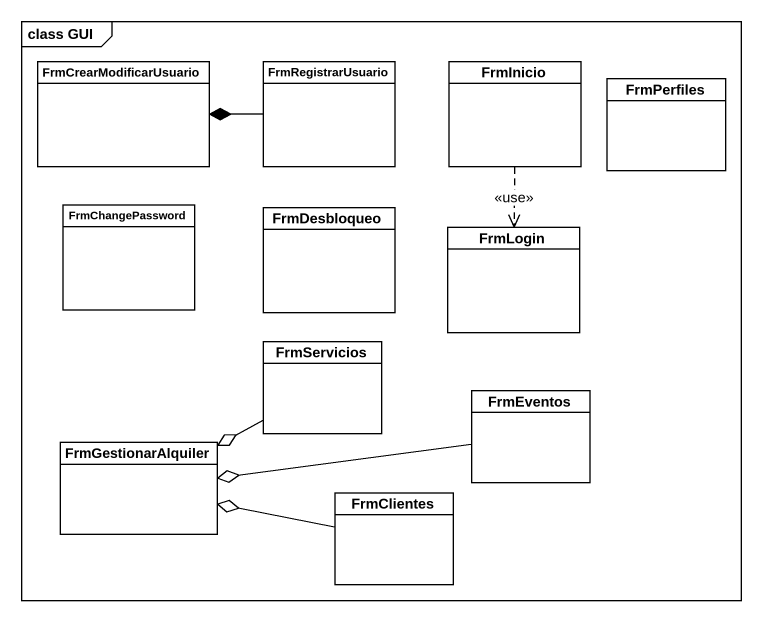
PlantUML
@startuml
mainframe class GUI
hide circle
hide empty members
class FrmCrearModificarUsuario
class FrmRegistrarUsuario
class FrmInicio
class FrmPerfiles
class FrmChangePassword
class FrmDesbloqueo
class FrmLogin
class FrmServicios
class FrmEventos
class FrmGestionarAlquiler
class FrmClientes
FrmRegistrarUsuario -left-* FrmCrearModificarUsuario
FrmInicio ..> FrmLogin : <<use>>
FrmServicios -left-o FrmGestionarAlquiler
FrmEventos -left-o FrmGestionarAlquiler
FrmClientes -left-o FrmGestionarAlquiler
@enduml
